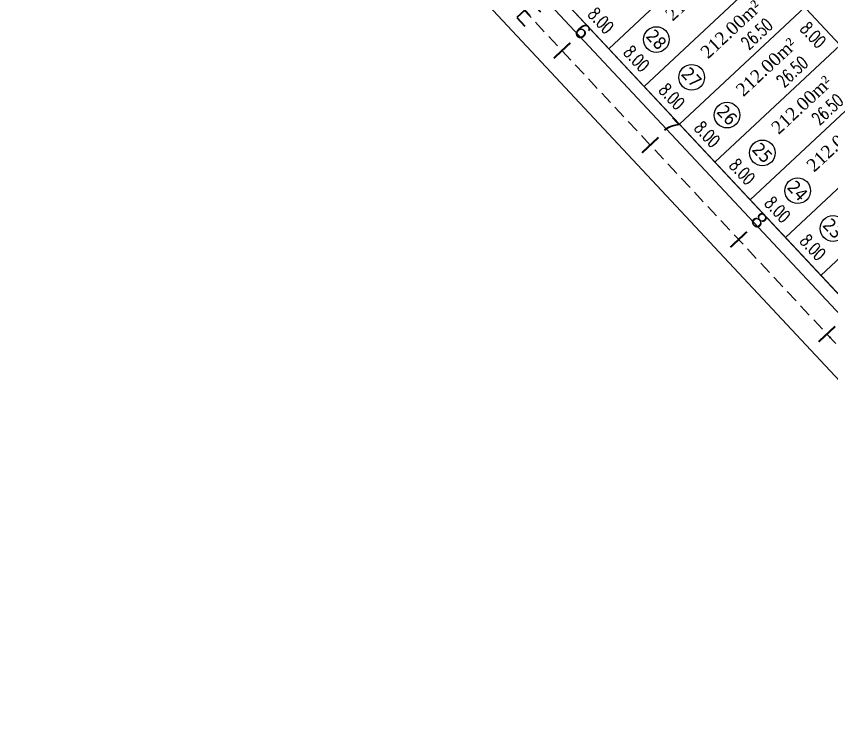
# Model space of a CAD drawing. Header units: metres. Extents: x 437145 to 443371, y 9612590 to 9615494.
# Drawn here: x 437205 to 437331.1, y 9614523.7 to 9614631.9 of the extents above; entities that cross this region are included whole.
import ezdxf

# ---------------------------------------------------------------- set-up
doc = ezdxf.new("R2010")
doc.units = ezdxf.units.M
doc.header["$PDMODE"] = 35
doc.header["$PDSIZE"] = 0.1
doc.linetypes.add('ACAD_ISO02W100', pattern=[15, 12, -3])
doc.linetypes.add('DASHED2', pattern=[0.375, 0.25, -0.125])
for name, color, linetype in [('ADUTORA', 90, 'Continuous'), ('Auxiliar', 7, 'Continuous'), ('COTAS', 10, 'Continuous'), ('Eixo Acesso', 2, 'ACAD_ISO02W100'), ('Estacas', 7, 'Continuous'), ('Layer3', 1, 'Continuous'), ('M_FIO', 32, 'Continuous'), ('ÁREA', 7, 'Continuous')]:
    doc.layers.add(name, color=color, linetype=linetype)
doc.layers.add('Borda da Terraplenagem', color=7, linetype='Continuous', lineweight=13)
doc.layers.get('0').off()
doc.styles.add('ARIAL', font='arial.ttf')
doc.styles.add('COTAS', font='romans.shx', dxfattribs={"width": 0.7})
doc.styles.add('symplex', font='simplex.shx', dxfattribs={"bigfont": 'bigfont.shx'})
doc.styles.add('tahoma', font='tahoma.ttf')
doc.styles.add('ÁREA', font='times.ttf', dxfattribs={"height": 2})
doc.dimstyles.new('C-75', dxfattribs={"dimtxt": 2, "dimasz": 0.2, "dimexe": 0, "dimexo": 0, "dimgap": 1, "dimtad": 0, "dimzin": 4, "dimdsep": 46, "dimtxsty": 'COTAS', "dimblk1": 'BOL-COT', "dimblk2": 'BOL-COT', "dimsah": 1, "dimcen": 0.1, "dimse1": 1, "dimse2": 1, "dimsd1": 1, "dimsd2": 1, "dimclrd": 8, "dimclre": 256, "dimaunit": 1, "dimadec": 3, "dimazin": 0, "dimtfac": 0.5, "dimtix": 1, "dimtmove": 0, "dimatfit": 3, "dimldrblk": 'BOL-COT', "dimfxl": 1, "dimtolj": 1, "dimtzin": 0, "dimarcsym": 0})

# ---------------------------------------------------------------- blocks, each defined once
blk = doc.blocks.new('Est')
at = {"const_width": 0.2}
blk.add_lwpolyline([(0, -1.2), (0, 1.2)], dxfattribs=at)
blk = doc.blocks.new('*D130')
at = {"layer": 'Layer3', "transparency": 16777216, "insert": (2437.36, 1065.55), "char_height": 2, "attachment_point": 5, "rotation": 270.002, "style": 'COTAS'}
blk.add_mtext('\\A1;8.00', dxfattribs=at)
blk = doc.blocks.new('BOL-COT')
at = {"layer": 'COTAS'}
for p, q in [((-2, 0), (2, 0)), ((0, -3), (0, 3))]:
    blk.add_line(p, q, dxfattribs=at)
blk.add_circle((0, 0), 0.4, dxfattribs=at)
blk = doc.blocks.new('*D131')
at = {"layer": 'Layer3', "transparency": 16777216, "insert": (2437.36, 1057.48), "char_height": 2, "attachment_point": 5, "rotation": 270.002, "style": 'COTAS'}
blk.add_mtext('\\A1;8.00', dxfattribs=at)
blk = doc.blocks.new('*D132')
at = {"layer": 'Layer3', "transparency": 16777216, "insert": (2437.36, 1049.48), "char_height": 2, "attachment_point": 5, "rotation": 270.002, "style": 'COTAS'}
blk.add_mtext('\\A1;8.00', dxfattribs=at)
blk = doc.blocks.new('*D133')
at = {"layer": 'Layer3', "transparency": 16777216, "insert": (2437.36, 1041.48), "char_height": 2, "attachment_point": 5, "rotation": 270.002, "style": 'COTAS'}
blk.add_mtext('\\A1;8.00', dxfattribs=at)
blk = doc.blocks.new('*D134')
at = {"layer": 'Layer3', "transparency": 16777216, "insert": (2437.36, 1033.55), "char_height": 2, "attachment_point": 5, "rotation": 270.002, "style": 'COTAS'}
blk.add_mtext('\\A1;8.00', dxfattribs=at)
blk = doc.blocks.new('*D135')
at = {"layer": 'Layer3', "transparency": 16777216, "insert": (2437.36, 1025.55), "char_height": 2, "attachment_point": 5, "rotation": 270.002, "style": 'COTAS'}
blk.add_mtext('\\A1;8.00', dxfattribs=at)
blk = doc.blocks.new('*D136')
at = {"layer": 'Layer3', "transparency": 16777216, "insert": (2437.36, 1017.55), "char_height": 2, "attachment_point": 5, "rotation": 270.002, "style": 'COTAS'}
blk.add_mtext('\\A1;8.00', dxfattribs=at)
blk = doc.blocks.new('*D156')
at = {"layer": 'Layer3', "transparency": 16777216, "insert": (2459.8, 1041.52), "char_height": 2, "attachment_point": 5, "rotation": 270.002, "style": 'COTAS'}
blk.add_mtext('\\A1;8.00', dxfattribs=at)
blk = doc.blocks.new('*D197')
at = {"layer": 'Layer3', "transparency": 16777216, "insert": (2453.56, 1047.59), "char_height": 2, "attachment_point": 5, "rotation": 0.002, "style": 'COTAS'}
blk.add_mtext('\\A1;26.50', dxfattribs=at)
blk = doc.blocks.new('*D199')
at = {"layer": 'Layer3', "transparency": 16777216, "insert": (2453.56, 1039.59), "char_height": 2, "attachment_point": 5, "rotation": 0.002, "style": 'COTAS'}
blk.add_mtext('\\A1;26.50', dxfattribs=at)
blk = doc.blocks.new('*D201')
at = {"layer": 'Layer3', "transparency": 16777216, "insert": (2453.56, 1031.59), "char_height": 2, "attachment_point": 5, "rotation": 0.002, "style": 'COTAS'}
blk.add_mtext('\\A1;26.50', dxfattribs=at)
blk = doc.blocks.new('atutu')
at = {"layer": 'Layer3', "color": 0}
for points in [[(2461.778, 1003.544), (2461.773, 1150.544)], [(2435.273, 1148.543), (2435.278, 1005.543)], [(2435.276, 1061.543), (2488.276, 1061.545)], [(2435.276, 1053.543), (2488.276, 1053.545)], [(2435.276, 1045.543), (2488.276, 1045.545)], [(2435.277, 1037.543), (2488.277, 1037.545)], [(2435.277, 1029.543), (2488.277, 1029.545)], [(2435.277, 1021.543), (2488.277, 1021.545)], [(2435.278, 1013.543), (2488.278, 1013.545)]]:
    blk.add_lwpolyline(points, dxfattribs=at)
for centre in [(2441.606, 1057.564), (2441.606, 1049.564), (2441.607, 1041.564), (2441.607, 1033.564), (2441.607, 1025.564), (2441.607, 1017.564)]:
    blk.add_circle(centre, 1.991, dxfattribs=at)
at = {"layer": 'M_FIO'}
for points in [[(2426.273, 1186.078), (2426.282, 928.758)], [(2426.273, 1186.078), (2426.282, 928.758)], [(2433.274, 1149.373), (2433.279, 1004.716)], [(2433.274, 1149.373), (2433.279, 1004.716)]]:
    blk.add_lwpolyline(points, dxfattribs=at)
at = {"layer": 'ADUTORA', "color": 7, "style": 'symplex'}
blk.add_text('AV. CONTORNO OESTE', height=3.2843, rotation=270.02567, dxfattribs=at).set_placement((2428.142, 1120.795))
at = {"layer": 'Layer3', "color": 5, "char_height": 2, "attachment_point": 5, "rotation": 270.04973, "style": 'tahoma'}
for s, insert in [('\\A1;28', (2441.606, 1057.564)), ('\\A1;27', (2441.606, 1049.564)), ('\\A1;26', (2441.607, 1041.564)), ('\\A1;25', (2441.607, 1033.564)), ('\\A1;24', (2441.607, 1025.564)), ('\\A1;23', (2441.607, 1017.564))]:
    blk.add_mtext(s, dxfattribs=dict(at, insert=insert))
at = {"layer": 'ÁREA', "linetype": 'Continuous', "lineweight": -2, "extrusion": (0.026231, -0.000470843, 0.999656), "style": 'ÁREA'}
for p in [(1101.571, -2425.243, 59.095), (1093.573, -2425.387, 59.099), (1085.574, -2425.531, 59.103), (1077.575, -2425.675, 59.106), (1069.577, -2425.818, 59.11)]:
    blk.add_text('212.00m²', height=2, rotation=271, dxfattribs=at).set_placement(p)
at = {"layer": 'Layer3', "color": 0}
for p1, p2, distance, picture, middle in [((2435.566, 1069.552), (2435.566, 1061.552), 1.792, '*D130', (2437.359, 1065.552)), ((2435.566, 1061.476), (2435.567, 1053.476), 1.792, '*D131', (2437.359, 1057.476)), ((2435.567, 1053.476), (2435.567, 1045.476), 1.792, '*D132', (2437.359, 1049.476)), ((2440.314, 1045.543), (2466.814, 1045.544), 2.046, '*D197', (2453.564, 1047.59)), ((2435.567, 1045.476), (2435.567, 1037.476), 1.792, '*D133', (2437.359, 1041.476)), ((2457.266, 1045.52), (2457.266, 1037.52), 2.531, '*D156', (2459.796, 1041.52)), ((2440.314, 1037.543), (2466.814, 1037.544), 2.046, '*D199', (2453.564, 1039.59)), ((2435.567, 1037.552), (2435.568, 1029.552), 1.792, '*D134', (2437.36, 1033.552)), ((2440.315, 1029.543), (2466.815, 1029.544), 2.046, '*D201', (2453.565, 1031.59)), ((2435.568, 1029.552), (2435.568, 1021.552), 1.792, '*D135', (2437.36, 1025.552)), ((2435.568, 1021.552), (2435.568, 1013.552), 1.792, '*D136', (2437.36, 1017.552))]:
    dim = blk.add_aligned_dim(p1=p1, p2=p2, distance=distance, dimstyle='C-75', dxfattribs=at)
    dim.commit()
    dim.dimension.update_dxf_attribs({"geometry": picture, "text_midpoint": middle})

msp = doc.modelspace()

# ---------------------------------------------------------------- linework, layer by layer
at = {"layer": 'Auxiliar', "color": 2, "linetype": 'Continuous', "lineweight": -3}
msp.add_line((437334.86, 9614585.95), (437237.19, 9614690.41), dxfattribs=at)
at = {"layer": 'Borda da Terraplenagem', "color": 2}
msp.add_lwpolyline([(437334.86, 9614585.95), (437337.68, 9614585.85), (437373.47, 9614619.32), (437373.57, 9614622.14), (437275.91, 9614726.6), (437273.08, 9614726.7), (437237.29, 9614693.23), (437237.19, 9614690.41)], close=True, dxfattribs=at)
msp.add_point((437330.84, 9614582.19), dxfattribs=at)
at = {"layer": 'Eixo Acesso', "color": 3, "linetype": 'DASHED2', "lineweight": -3, "ltscale": 8}
msp.add_line((437207.4, 9614714.22), (437335.96, 9614576.71), dxfattribs=at)

# ---------------------------------------------------------------- block references
at = {"rotation": 43.07140519794264}
msp.add_blockref('atutu', (436242.57, 9612188.32), dxfattribs=at)
at = {"layer": 'Estacas', "color": 7, "linetype": 'Continuous', "lineweight": -3, "xscale": 1.458333333106969, "yscale": 1.458333333106969, "zscale": 1.458333333106969, "rotation": 313.0734422435836}
for p in [(437289.36, 9614626.56), (437303.01, 9614611.95), (437316.67, 9614597.34), (437330.33, 9614582.73)]:
    msp.add_blockref('Est', p, dxfattribs=at)

# ---------------------------------------------------------------- texts
at = {"layer": 'Estacas', "color": 7, "linetype": 'Continuous', "lineweight": -3, "char_height": 2.4, "attachment_point": 8, "rotation": 313.0734, "style": 'ARIAL'}
for s, insert in [('{\\C256;6}', (437291.66, 9614628.71)), ('{\\C256;7}', (437305.32, 9614614.1)), ('{\\C256;8}', (437318.97, 9614599.49))]:
    msp.add_mtext(s, dxfattribs=dict(at, insert=insert))

doc.saveas('drawing.dxf')
